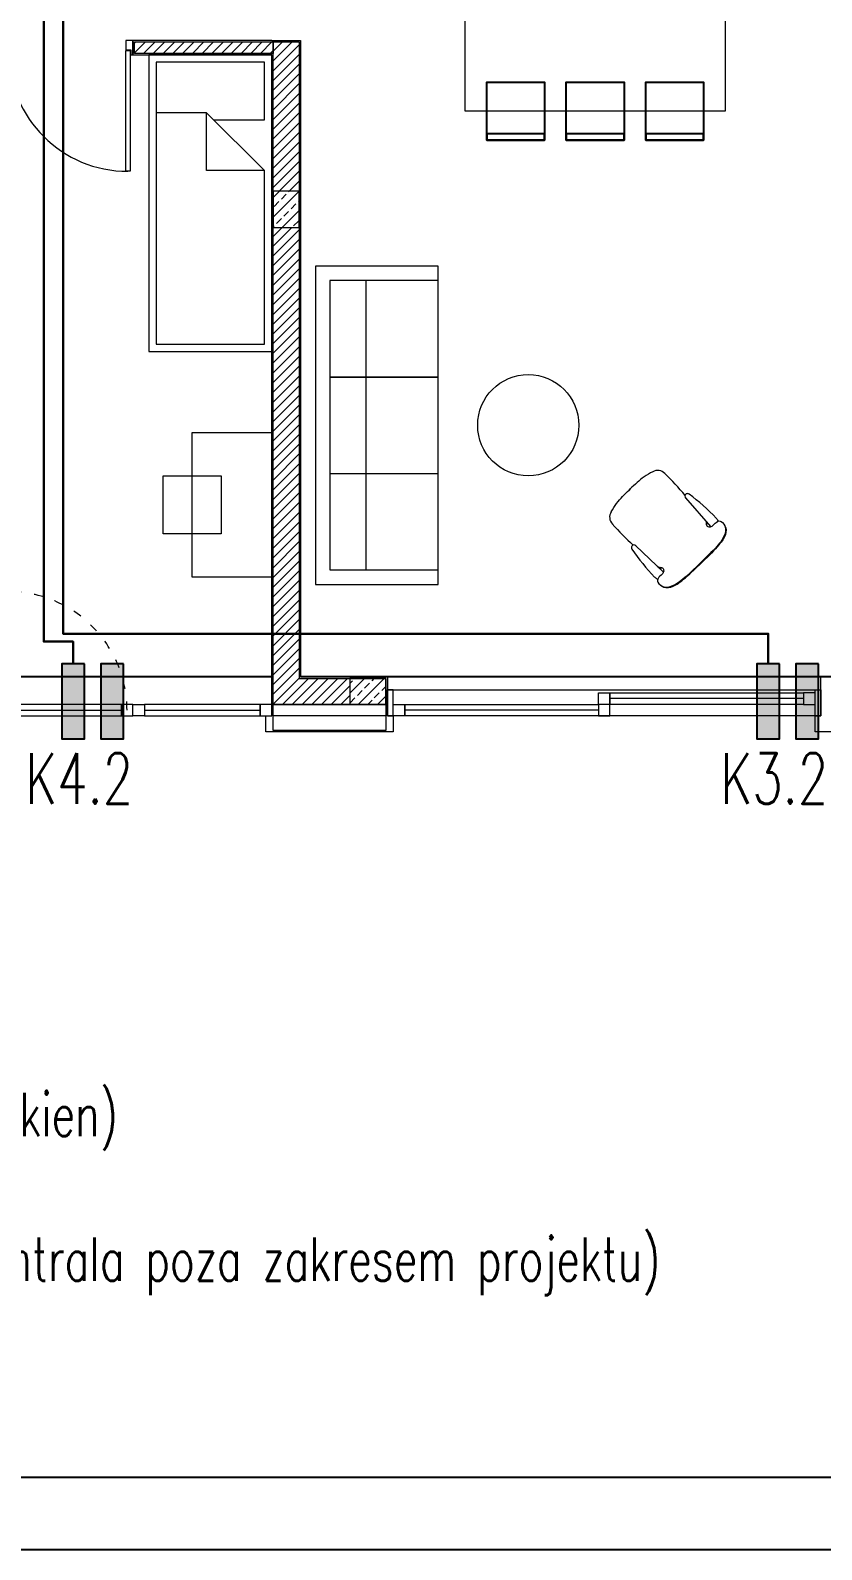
# Model space of a CAD drawing. Header units: millimetres. Extents: x 1780 to 154263, y -7240 to 17216.
# Drawn here: x 143443 to 143990, y 2437 to 3488 of the extents above; entities that cross this region are included whole.
import ezdxf

# ---------------------------------------------------------------- set-up
doc = ezdxf.new("R2010")
doc.units = ezdxf.units.MM
doc.linetypes.add('ACAD_ISO03W100', pattern=[30, 12, -18])
for name, color, linetype, lineweight in [('2d_SX_aranżacja niedrukowana', 191, 'Continuous', 5), ('2d_SX_gruba przekroje', 90, 'Continuous', 20), ('2d_SX_stolarka drzwiowa', 211, 'Continuous', 5), ('2d_SX_stolarka okienna', 5, 'Continuous', 5), ('2d_SX_stolarka okznaczenia', 251, 'Continuous', 5), ('2d_SX_szraf', 251, 'Continuous', 0), ('2d_SX_warstwy', 181, 'Continuous', 9)]:
    doc.layers.add(name, color=color, linetype=linetype, lineweight=lineweight)
doc.layers.add('2d_SX_powierzchnia', color=251, linetype='Continuous', plot=False)
doc.layers.add('2d_SX_rewizja 18 września', color=210, linetype='Continuous')
doc.layers.add('60 instalacje elektryka', color=10, linetype='Continuous')
doc.styles.add('OPIS', font='simplex.shx', dxfattribs={"width": 0.7, "height": 4})
doc.linetypes.add('ZIGZAG', pattern='A,0.00254,-5.08,[131,ltypeshp.shx,S=5.08,R=0,X=-5.08,Y=0],-10.16,[131,ltypeshp.shx,S=5.08,R=180,X=5.08,Y=0],-5.08', length=20.32254)

# ---------------------------------------------------------------- blocks, each defined once
blk = doc.blocks.new('PDKLD B2')
at = {"color": 8}
for points in [[(109193.7, -13036), (109193.7, -12996), (109233.7, -12996), (109233.7, -13036)], [(109248.7, -13036), (109248.7, -12996), (109288.7, -12996), (109288.7, -13036)], [(109303.7, -13036), (109303.7, -12996), (109343.7, -12996), (109343.7, -13036)], [(109233.7, -13036), (109233.7, -13031.6), (109193.7, -13031.6), (109193.7, -13036), (109193.7, -13036)], [(109288.7, -13036), (109288.7, -13031.6), (109248.7, -13031.6), (109248.7, -13036), (109248.7, -13036)], [(109343.7, -13036), (109343.7, -13031.6), (109303.7, -13031.6), (109303.7, -13036), (109303.7, -13036)]]:
    blk.add_lwpolyline(points, close=True, dxfattribs=at)
at = {"layer": '2d_SX_aranżacja niedrukowana', "color": 8}
for p, q in [((109178.7, -13016), (109178.7, -12936)), ((109358.7, -12936), (109358.7, -13016)), ((109044.9, -12977.1), (108959.9, -12977.1)), ((108959.9, -12977.1), (108959.9, -13182.1)), ((109044.9, -13182.1), (109044.9, -12977.1)), ((109039.9, -12982.1), (108964.9, -12982.1)), ((108964.9, -12982.1), (108964.9, -13017.1)), ((109039.9, -13022.1), (109039.9, -12982.1)), ((108999.9, -13017.1), (108964.9, -13017.1)), ((108964.9, -13017.1), (108964.9, -13177.1)), ((108999.9, -13057.1), (108999.9, -13017.1)), ((109039.9, -13057.1), (108999.9, -13017.1)), ((109358.7, -13016), (109178.7, -13016)), ((109004.9, -13022.1), (109039.9, -13022.1)), ((109039.9, -13057.1), (108999.9, -13057.1)), ((109039.9, -13177.1), (109039.9, -13057.1)), ((109075.1, -13123.1), (109075.1, -13343.1)), ((109160.1, -13123.1), (109075.1, -13123.1)), ((109160.1, -13343.1), (109160.1, -13123.1)), ((109085.1, -13133.1), (109085.1, -13199.8)), ((109160.1, -13133.1), (109085.1, -13133.1)), ((109085.1, -13133.1), (109085.1, -13333.1)), ((109160.1, -13133.1), (109085.1, -13133.1)), ((109160.1, -13133.1), (109110.1, -13133.1)), ((109110.1, -13133.1), (109110.1, -13333.1)), ((109160.1, -13199.8), (109160.1, -13133.1)), ((109160.1, -13333.1), (109160.1, -13133.1)), ((108964.9, -13177.1), (109039.9, -13177.1)), ((108959.9, -13182.1), (109044.9, -13182.1)), ((109085.1, -13199.8), (109160.1, -13199.8)), ((109085.1, -13199.8), (109085.1, -13266.5)), ((109160.1, -13199.8), (109085.1, -13199.8)), ((109160.1, -13266.5), (109160.1, -13199.8)), ((108989.9, -13338.2), (108989.9, -13238.2)), ((108989.9, -13238.2), (109044.9, -13238.2)), ((109044.9, -13238.2), (109044.9, -13338.2)), ((108969.9, -13268.2), (109009.9, -13268.2)), ((108969.9, -13308.2), (108969.9, -13268.2)), ((109009.9, -13268.2), (109009.9, -13308.2)), ((109085.1, -13266.5), (109160.1, -13266.5)), ((109009.9, -13308.2), (108969.9, -13308.2)), ((109085.1, -13333.1), (109160.1, -13333.1)), ((109044.9, -13338.2), (108989.9, -13338.2)), ((109075.1, -13343.1), (109160.1, -13343.1))]:
    blk.add_line(p, q, dxfattribs=at)
at = {"layer": '2d_SX_aranżacja niedrukowana', "color": 8, "ltscale": 5}
for p, q in [((109293, -13277.1), (109292.2, -13277.9)), ((109292.2, -13277.9), (109293, -13277.1)), ((109348.7, -13303.2), (109331.3, -13283.4)), ((109315.9, -13334.7), (109296.9, -13316.4)), ((109348.8, -13321.2), (109341.4, -13328.4)), ((109349.2, -13321.6), (109341.7, -13328.7)), ((109333.9, -13335.5), (109341.4, -13328.4)), ((109334.2, -13335.9), (109341.7, -13328.7))]:
    blk.add_line(p, q, dxfattribs=at)
at = {"layer": '2d_SX_aranżacja niedrukowana', "color": 8}
blk.add_circle((109222.4, -13233.1), 35, dxfattribs=at)
at = {"layer": '2d_SX_aranżacja niedrukowana', "color": 8, "ltscale": 5}
for centre, radius, start, end in [((109311.9, -13271.4), 7, 44.4027, 118.7173), ((109180.7, -13406.6), 195.4, 39.7588, 45.8006), ((109332.7, -13282.2), 1.92, 124.6314, 220.9599), ((109332.6, -13282.4), 2, 53.0525, 115.2037), ((109333, -13283.4), 3.1, 115.2037, 116.1991), ((109238.6, -13407.3), 158.3, 44.0314, 53.0525), ((109285.7, -13296.6), 7, 148.8884, 223.203), ((109426.2, -13171.1), 195.4, 221.8051, 227.8469), ((109346.8, -13302.4), 7.57, 23.058, 42.4513), ((109295.8, -13317.6), 2, 152.402, 214.5532), ((109295.6, -13317.8), 1.92, 46.6459, 142.9743), ((109424.5, -13229), 158.3, 214.5532, 223.5743), ((109315.2, -13332.7), 7.57, 225.1544, 244.5478)]:
    blk.add_arc(centre, radius, start, end, dxfattribs=at)
for points, knots in [([(109308.6, -13265.3), (109306.5, -13266.4), (109300.8, -13269.6), (109296.1, -13274.2), (109293, -13277.1)], [23.240302, 23.240302, 23.240302, 23.240302, 92.790579, 219.761328, 219.761328, 219.761328, 219.761328]), ([(109279.7, -13293), (109280.9, -13291), (109284.4, -13285.4), (109289.1, -13280.8), (109292.2, -13277.9)], [23.240302, 23.240302, 23.240302, 23.240302, 92.790579, 219.761328, 219.761328, 219.761328, 219.761328]), ([(109344.9, -13298.9), (109345.6, -13299.7), (109345.4, -13301.2), (109345.5, -13302.7), (109348.2, -13303.8), (109350.9, -13301.9), (109352.5, -13299.7), (109356.1, -13298.7), (109360.1, -13304.7), (109357.2, -13312.1), (109353, -13316.8), (109348.8, -13321.2)], [35.547652, 35.547652, 35.547652, 35.547652, 49.00023, 66.309288, 85.229526, 111.193115, 163.953793, 196.697447, 241.054968, 281.448437, 328.775439, 328.775439, 328.775439, 328.775439]), ([(109345.2, -13299.2), (109345.9, -13300), (109345.7, -13301.5), (109345.8, -13302.3), (109346, -13302.7)], [35.547652, 35.547652, 35.547652, 35.547652, 49.00023, 64.270287, 64.270287, 64.270287, 64.270287]), ([(109357, -13300.6), (109358.1, -13301.6), (109360.2, -13305.6), (109357.5, -13312.4), (109353.3, -13317.1), (109349.2, -13321.6)], [205.467781, 205.467781, 205.467781, 205.467781, 241.054968, 281.448437, 328.775439, 328.775439, 328.775439, 328.775439]), ([(109311.8, -13330.6), (109312.5, -13331.4), (109314.1, -13331.3), (109315.5, -13331.4), (109316.5, -13334.2), (109314.5, -13336.8), (109312.3, -13338.3), (109311.1, -13341.8), (109317, -13346.1), (109324.4, -13343.5), (109329.3, -13339.5), (109333.9, -13335.5)], [35.547652, 35.547652, 35.547652, 35.547652, 49.00023, 66.309288, 85.229526, 111.193115, 163.953793, 196.697447, 241.054968, 281.448437, 328.775439, 328.775439, 328.775439, 328.775439]), ([(109312.1, -13331), (109312.9, -13331.7), (109314.3, -13331.6), (109315.2, -13331.7), (109315.6, -13331.9)], [35.547652, 35.547652, 35.547652, 35.547652, 49.00023, 64.270287, 64.270287, 64.270287, 64.270287]), ([(109312.9, -13342.8), (109314, -13343.9), (109317.8, -13346.3), (109324.8, -13343.8), (109329.7, -13339.8), (109334.2, -13335.9)], [205.467781, 205.467781, 205.467781, 205.467781, 241.054968, 281.448437, 328.775439, 328.775439, 328.775439, 328.775439])]:
    blk.add_open_spline(points, degree=3, knots=knots, dxfattribs=at)
at = {"layer": '2d_SX_gruba przekroje', "color": 8}
for p, q in [((109044.9, -12967.1), (108948.9, -12967.1)), ((108948.9, -12967.1), (108948.9, -12977.1)), ((109044.9, -12967.1), (109064.9, -12967.1)), ((109064.9, -12967.1), (109064.9, -13407.1)), ((108948.9, -12977.1), (109044.9, -12977.1)), ((109044.9, -13407.1), (109044.9, -12977.1)), ((109044.9, -13434.1), (109044.9, -13407.1)), ((109064.9, -13407.1), (109124.9, -13407.1)), ((109124.9, -13407.1), (109124.9, -13434.1)), ((109424.9, -13434.1), (109424.9, -13407.1)), ((109424.9, -13407.1), (109484.9, -13407.1)), ((109040.9, -13445.1), (109040.9, -13434.1)), ((109040.9, -13434.1), (109044.9, -13434.1)), ((109124.9, -13434.1), (109124.9, -13434.1)), ((109124.9, -13434.1), (109128.9, -13434.1)), ((109128.9, -13434.1), (109128.9, -13445.1)), ((109420.9, -13445.1), (109420.9, -13434.1)), ((109420.9, -13434.1), (109424.9, -13434.1)), ((109044.9, -13445.1), (109040.9, -13445.1)), ((109124.9, -13445.1), (109044.9, -13445.1)), ((109128.9, -13445.1), (109124.9, -13445.1)), ((109424.9, -13445.1), (109420.9, -13445.1)), ((109522.9, -13445.1), (109424.9, -13445.1))]:
    blk.add_line(p, q, dxfattribs=at)
at = {"layer": '2d_SX_powierzchnia', "color": 8}
for p, q in [((109044.9, -12977.1), (109044.9, -13407.1)), ((109044.9, -13407.1), (108858.9, -13407.1)), ((109484.9, -13407.1), (109064.9, -13407.1))]:
    blk.add_line(p, q, dxfattribs=at)
at = {"layer": '2d_SX_stolarka drzwiowa', "color": 8}
for p, q in [((108948.9, -12967.1), (108943.9, -12967.1)), ((108943.9, -12967.1), (108943.9, -12973.6)), ((108948.9, -12977.1), (108948.9, -12967.1)), ((108943.9, -12973.6), (108947.4, -12973.6)), ((108943.9, -13057.6), (108943.9, -12974.1)), ((108943.9, -12974.1), (108946.9, -12974.1)), ((108946.9, -12974.1), (108946.9, -13057.6)), ((108947.4, -12973.6), (108947.4, -12977.1)), ((108947.4, -12977.1), (108948.9, -12977.1)), ((108946.9, -13057.6), (108943.9, -13057.6))]:
    blk.add_line(p, q, dxfattribs=at)
at = {"layer": '2d_SX_stolarka okienna', "color": 8}
for p, q in [((109124.9, -13416.1), (109124.9, -13434.1)), ((109128.9, -13416.1), (109124.9, -13416.1)), ((109124.9, -13416.1), (109424.9, -13416.1)), ((109124.9, -13434.1), (109124.9, -13416.1)), ((109128.9, -13434.1), (109128.9, -13416.1)), ((109270.9, -13418.1), (109278.9, -13418.1)), ((109270.9, -13426.1), (109270.9, -13418.1)), ((109270.9, -13418.1), (109270.9, -13418.1)), ((109278.9, -13418.1), (109278.9, -13426.1)), ((109278.9, -13426.1), (109278.9, -13418.1)), ((109278.9, -13418.1), (109412.9, -13418.1)), ((109420.9, -13418.1), (109412.9, -13418.1)), ((109412.9, -13418.1), (109412.9, -13426.1)), ((109412.9, -13418.1), (109412.9, -13426.1)), ((109420.9, -13434.1), (109420.9, -13416.1)), ((109420.9, -13416.1), (109424.9, -13416.1)), ((109420.9, -13426.1), (109420.9, -13418.1)), ((109420.9, -13418.1), (109420.9, -13418.1)), ((109424.9, -13416.1), (109424.9, -13434.1)), ((109424.9, -13416.1), (109424.9, -13434.1)), ((109128.9, -13426.1), (109136.9, -13426.1)), ((109128.9, -13434.1), (109128.9, -13426.1)), ((109128.9, -13426.1), (109128.9, -13426.1)), ((109136.9, -13426.1), (109136.9, -13434.1)), ((109136.9, -13434.1), (109136.9, -13426.1)), ((109136.9, -13426.1), (109270.9, -13426.1)), ((109270.9, -13430.1), (109136.9, -13430.1)), ((109278.9, -13426.1), (109270.9, -13426.1)), ((109270.9, -13426.1), (109270.9, -13434.1)), ((109270.9, -13426.1), (109270.9, -13434.1)), ((109278.9, -13426.1), (109270.9, -13426.1)), ((109412.9, -13422.1), (109278.9, -13422.1)), ((109278.9, -13434.1), (109278.9, -13426.1)), ((109278.9, -13426.1), (109278.9, -13426.1)), ((109412.9, -13426.1), (109278.9, -13426.1)), ((109412.9, -13426.1), (109420.9, -13426.1)), ((109124.9, -13434.1), (109128.9, -13434.1)), ((109424.9, -13434.1), (109124.9, -13434.1)), ((109136.9, -13434.1), (109128.9, -13434.1)), ((109270.9, -13434.1), (109136.9, -13434.1)), ((109270.9, -13434.1), (109278.9, -13434.1)), ((109424.9, -13434.1), (109420.9, -13434.1))]:
    blk.add_line(p, q, dxfattribs=at)
for points in [[(108866.9, -13426.1), (108866.9, -13434.1), (108940.9, -13434.1), (108940.9, -13426.1)], [(108948.9, -13426.1), (108940.9, -13426.1), (108940.9, -13434.1), (108948.9, -13434.1), (108948.9, -13426.1)], [(108948.9, -13426.1), (108956.9, -13426.1), (108956.9, -13434.1), (108948.9, -13434.1), (108948.9, -13426.1)], [(108956.9, -13426.1), (108956.9, -13434.1), (109036.9, -13434.1), (109036.9, -13426.1)], [(109044.9, -13426.1), (109036.9, -13426.1), (109036.9, -13434.1), (109044.9, -13434.1), (109044.9, -13426.1)]]:
    blk.add_lwpolyline(points, close=True, dxfattribs=at)
for points in [[(108866.9, -13430.1), (108940.9, -13430.1)], [(108956.9, -13430.1), (109036.9, -13430.1)]]:
    blk.add_lwpolyline(points, dxfattribs=at)
at = {"layer": '2d_SX_stolarka okienna', "color": 8, "linetype": 'ACAD_ISO03W100', "ltscale": 0.5}
blk.add_arc((108862.7, -13430.2), 82.1, 0.0486, 89.8832, dxfattribs=at)
at = {"layer": '2d_SX_stolarka okznaczenia', "color": 8}
blk.add_arc((108945.3, -12975.2), 82.4, 180.2975, 270.0508, dxfattribs=at)
at = {"layer": '2d_SX_szraf', "color": 8, "linetype": 'Continuous'}
for p, q in [((108949.9, -12969.1), (108950.8, -12968.1)), ((108949.9, -12975.8), (108957.6, -12968.1)), ((108956.3, -12976.1), (108964.3, -12968.1)), ((108963, -12976.1), (108971, -12968.1)), ((108969.8, -12976.1), (108977.8, -12968.1)), ((108976.5, -12976.1), (108984.5, -12968.1)), ((108983.3, -12976.1), (108991.3, -12968.1)), ((108990, -12976.1), (108998, -12968.1)), ((108996.7, -12976.1), (109004.7, -12968.1)), ((109003.5, -12976.1), (109011.5, -12968.1)), ((109010.2, -12976.1), (109018.2, -12968.1)), ((109016.9, -12976.1), (109024.9, -12968.1)), ((109023.7, -12976.1), (109031.7, -12968.1)), ((109030.4, -12976.1), (109038.4, -12968.1)), ((109037.1, -12976.1), (109045.1, -12968.1)), ((109045.9, -12974.6), (109052.4, -12968.1)), ((109045.9, -12981.3), (109059.1, -12968.1)), ((109043.9, -12976.1), (109045.9, -12974.1)), ((109045.9, -12988.1), (109063.9, -12970.1)), ((109045.9, -12994.8), (109063.9, -12976.8)), ((109045.9, -13001.6), (109063.9, -12983.6)), ((109045.9, -13008.3), (109063.9, -12990.3)), ((109045.9, -13015), (109063.9, -12997)), ((109045.9, -13021.8), (109063.9, -13003.8)), ((109045.9, -13028.5), (109063.9, -13010.5)), ((109045.9, -13035.2), (109063.9, -13017.2)), ((109045.9, -13042), (109063.9, -13024)), ((109045.9, -13048.7), (109063.9, -13030.7)), ((109045.9, -13055.4), (109063.9, -13037.4)), ((109045.9, -13062.2), (109063.9, -13044.2)), ((109045.9, -13068.9), (109063.9, -13050.9)), ((109050.1, -13071.4), (109063.9, -13057.6)), ((109045.9, -13075.8), (109050.3, -13071.4)), ((109045.9, -13089.3), (109063.8, -13071.4)), ((109051.6, -13076.8), (109054.9, -13073.5)), ((109056.6, -13071.8), (109057, -13071.4)), ((109056.9, -13071.4), (109063.9, -13064.4)), ((109063.6, -13071.4), (109063.9, -13071.1)), ((109046.5, -13081.9), (109049.9, -13078.5)), ((109058.3, -13083.6), (109061.7, -13080.2)), ((109063.4, -13078.5), (109063.9, -13078)), ((109048.2, -13093.7), (109051.6, -13090.3)), ((109052.2, -13096.4), (109063.9, -13084.7)), ((109053.3, -13088.6), (109056.6, -13085.3)), ((109060, -13095.4), (109063.4, -13092)), ((109045.9, -13096), (109046.5, -13095.4)), ((109045.9, -13102.6), (109052.1, -13096.4)), ((109045.9, -13109.3), (109058.8, -13096.4)), ((109045.9, -13116.1), (109063.9, -13098.1)), ((109045.9, -13122.8), (109063.9, -13104.8)), ((109045.9, -13129.5), (109063.9, -13111.5)), ((109045.9, -13136.3), (109063.9, -13118.3)), ((109045.9, -13143), (109063.9, -13125)), ((109045.9, -13149.7), (109063.9, -13131.7)), ((109045.9, -13156.5), (109063.9, -13138.5)), ((109045.9, -13163.2), (109063.9, -13145.2)), ((109045.9, -13169.9), (109063.9, -13151.9)), ((109045.9, -13176.7), (109063.9, -13158.7)), ((109045.9, -13183.4), (109063.9, -13165.4)), ((109045.9, -13190.1), (109063.9, -13172.1)), ((109045.9, -13196.9), (109063.9, -13178.9)), ((109045.9, -13203.6), (109063.9, -13185.6)), ((109045.9, -13210.3), (109063.9, -13192.3)), ((109045.9, -13217.1), (109063.9, -13199.1)), ((109045.9, -13223.8), (109063.9, -13205.8)), ((109045.9, -13230.6), (109063.9, -13212.6)), ((109045.9, -13237.3), (109063.9, -13219.3)), ((109045.9, -13244), (109063.9, -13226)), ((109045.9, -13250.8), (109063.9, -13232.8)), ((109045.9, -13257.5), (109063.9, -13239.5)), ((109045.9, -13264.2), (109063.9, -13246.2)), ((109045.9, -13271), (109063.9, -13253)), ((109045.9, -13277.7), (109063.9, -13259.7)), ((109045.9, -13284.4), (109063.9, -13266.4)), ((109045.9, -13291.2), (109063.9, -13273.2)), ((109045.9, -13297.9), (109063.9, -13279.9)), ((109045.9, -13304.6), (109063.9, -13286.6)), ((109045.9, -13311.4), (109063.9, -13293.4)), ((109045.9, -13318.1), (109063.9, -13300.1)), ((109045.9, -13324.8), (109063.9, -13306.8)), ((109045.9, -13331.6), (109063.9, -13313.6)), ((109045.9, -13338.3), (109063.9, -13320.3)), ((109045.9, -13345), (109063.9, -13327)), ((109045.9, -13351.8), (109063.9, -13333.8)), ((109045.9, -13358.5), (109063.9, -13340.5)), ((109045.9, -13365.3), (109063.9, -13347.3)), ((109045.9, -13372), (109063.9, -13354)), ((109045.9, -13378.7), (109063.9, -13360.7)), ((109045.9, -13385.5), (109063.9, -13367.5)), ((109045.9, -13392.2), (109063.9, -13374.2)), ((109045.9, -13398.9), (109063.9, -13380.9)), ((109045.9, -13405.7), (109063.9, -13387.7)), ((109045.9, -13412.4), (109063.9, -13394.4)), ((109045.9, -13419.1), (109063.9, -13401.1)), ((109045.9, -13425.9), (109063.9, -13407.9)), ((109052.4, -13426.1), (109070.4, -13408.1)), ((109059.1, -13426.1), (109077.1, -13408.1)), ((109065.9, -13426.1), (109083.9, -13408.1)), ((109072.6, -13426.1), (109090.6, -13408.1)), ((109079.3, -13426.1), (109097.3, -13408.1)), ((109098.9, -13418.4), (109109.2, -13408.1)), ((109098.9, -13411.7), (109100.8, -13409.8)), ((109104.7, -13426.1), (109122.7, -13408.1)), ((109114.3, -13409.8), (109115.9, -13408.1)), ((109086.1, -13426.1), (109098.9, -13413.3)), ((109092.8, -13426.1), (109098.9, -13420)), ((109104.2, -13419.9), (109107.5, -13416.5)), ((109109.2, -13414.8), (109112.6, -13411.5)), ((109115.9, -13421.6), (109119.3, -13418.2)), ((109118.1, -13426.1), (109123.9, -13420.4)), ((109121, -13416.5), (109123.9, -13413.6)), ((109099.1, -13424.9), (109102.5, -13421.6)), ((109111.4, -13426.1), (109114.3, -13423.2))]:
    blk.add_line(p, q, dxfattribs=at)
at = {"layer": '2d_SX_szraf', "color": 8, "linetype": 'ZIGZAG'}
blk.add_line((109123.9, -13434.1), (109045.9, -13434.1), dxfattribs=at)
at = {"layer": '2d_SX_warstwy', "color": 8}
for p, q in [((108949.9, -12976.1), (108949.9, -12968.1)), ((108949.9, -12968.1), (109045.9, -12968.1)), ((109045.9, -13408.1), (109045.9, -12968.1)), ((109045.9, -12968.1), (109063.9, -12968.1)), ((109045.9, -12968.1), (109045.9, -12976.1)), ((109063.9, -12968.1), (109063.9, -13408.1)), ((109045.9, -12976.1), (108949.9, -12976.1)), ((109063.9, -13071.4), (109045.9, -13071.4)), ((109045.9, -13071.4), (109045.9, -13096.4)), ((109063.9, -13096.4), (109063.9, -13071.4)), ((109045.9, -13096.4), (109063.9, -13096.4)), ((109045.9, -13426.1), (109045.9, -13408.1)), ((109063.9, -13408.1), (109123.9, -13408.1)), ((109123.9, -13408.1), (109098.9, -13408.1)), ((109098.9, -13408.1), (109098.9, -13426.1)), ((109123.9, -13426.1), (109123.9, -13408.1)), ((109123.9, -13408.1), (109123.9, -13426.1)), ((109045.9, -13426.1), (109123.9, -13426.1)), ((109045.9, -13444.1), (109045.9, -13426.1)), ((109123.9, -13426.1), (109045.9, -13426.1)), ((109098.9, -13426.1), (109123.9, -13426.1)), ((109123.9, -13426.1), (109123.9, -13444.1)), ((109123.9, -13444.1), (109045.9, -13444.1))]:
    blk.add_line(p, q, dxfattribs=at)
blk = doc.blocks.new('kontaktron')
at = {"layer": '60 instalacje elektryka', "transparency": 33554687}
h = blk.add_hatch(color=256, dxfattribs=at)
h.dxf.hatch_style = 1
h.paths.add_polyline_path([(98382.7, -9882.7), (98405.3, -9882.7), (98405.3, -9956.7), (98382.7, -9956.7)])
h = blk.add_hatch(color=256, dxfattribs=at)
h.dxf.hatch_style = 1
h.paths.add_polyline_path([(98421.3, -9882.7), (98443.8, -9882.7), (98443.8, -9956.7), (98421.3, -9956.7)])
at = {"layer": '60 instalacje elektryka'}
for points in [[(98382.7, -9882.7), (98405.3, -9882.7), (98405.3, -9956.7), (98382.7, -9956.7)], [(98421.3, -9882.7), (98443.8, -9882.7), (98443.8, -9956.7), (98421.3, -9956.7)], [(98421.3, -9882.7), (98443.8, -9882.7), (98443.8, -9956.7), (98421.3, -9956.7)]]:
    blk.add_lwpolyline(points, close=True, dxfattribs=at)

msp = doc.modelspace()

# ---------------------------------------------------------------- linework, layer by layer
at = {"layer": '60 instalacje elektryka'}
for points in [[(145411.1, 5410.6), (141206.5, 5410.6), (141206.5, 2437.4), (145411.1, 2437.4)], [(141298, 2487.4), (145360, 2487.4), (145360, 5360.6), (141298, 5360.6)]]:
    msp.add_lwpolyline(points, close=True, dxfattribs=at)
at = {"layer": '60 instalacje elektryka', "lineweight": 30}
for points in [[(143472.6, 3049.7), (143472.6, 3065), (143452.3, 3065), (143452.3, 3580.6), (143452.3, 3580.6), (143452.3, 3779.9)], [(143465.7, 3779.9), (143465.7, 3564.5), (143465.7, 3564.5), (143465.7, 3070.4), (143953.5, 3070.4), (143953.5, 3049.7)]]:
    msp.add_lwpolyline(points, dxfattribs=at)

# ---------------------------------------------------------------- block references
at = {"layer": '2d_SX_rewizja 18 września'}
msp.add_blockref('PDKLD B2', (34565.1, 16447.7), dxfattribs=at)
at = {"layer": '2d_SX_rewizja 18 września', "xscale": -0.7, "yscale": 0.7, "zscale": 0.7}
for p in [(212375.4, 9967.6), (212856.3, 9967.6)]:
    msp.add_blockref('kontaktron', p, dxfattribs=at)

# ---------------------------------------------------------------- texts
at = {"layer": '60 instalacje elektryka', "lineweight": 30, "char_height": 35, "width": 78.167, "attachment_point": 3, "style": 'OPIS'}
for s, insert in [('\\pxql;K4.2', (143517.7, 2987.9)), ('\\pxql;K3.2', (143998.6, 2987.9))]:
    msp.add_mtext(s, dxfattribs=dict(at, insert=insert))
at = {"layer": '60 instalacje elektryka', "color": 7, "lineweight": -3, "insert": (142909.7, 2753.2), "char_height": 30, "width": 1106.795, "attachment_point": 1, "style": 'OPIS'}
msp.add_mtext('\\pxsm1;{\\C256;- kontaktron (wyposażenie drzwi i okien)\\P\\P- lokalizacja centrali alarmowej (centrala poza zakresem projektu) }', dxfattribs=at)

doc.saveas('drawing.dxf')
